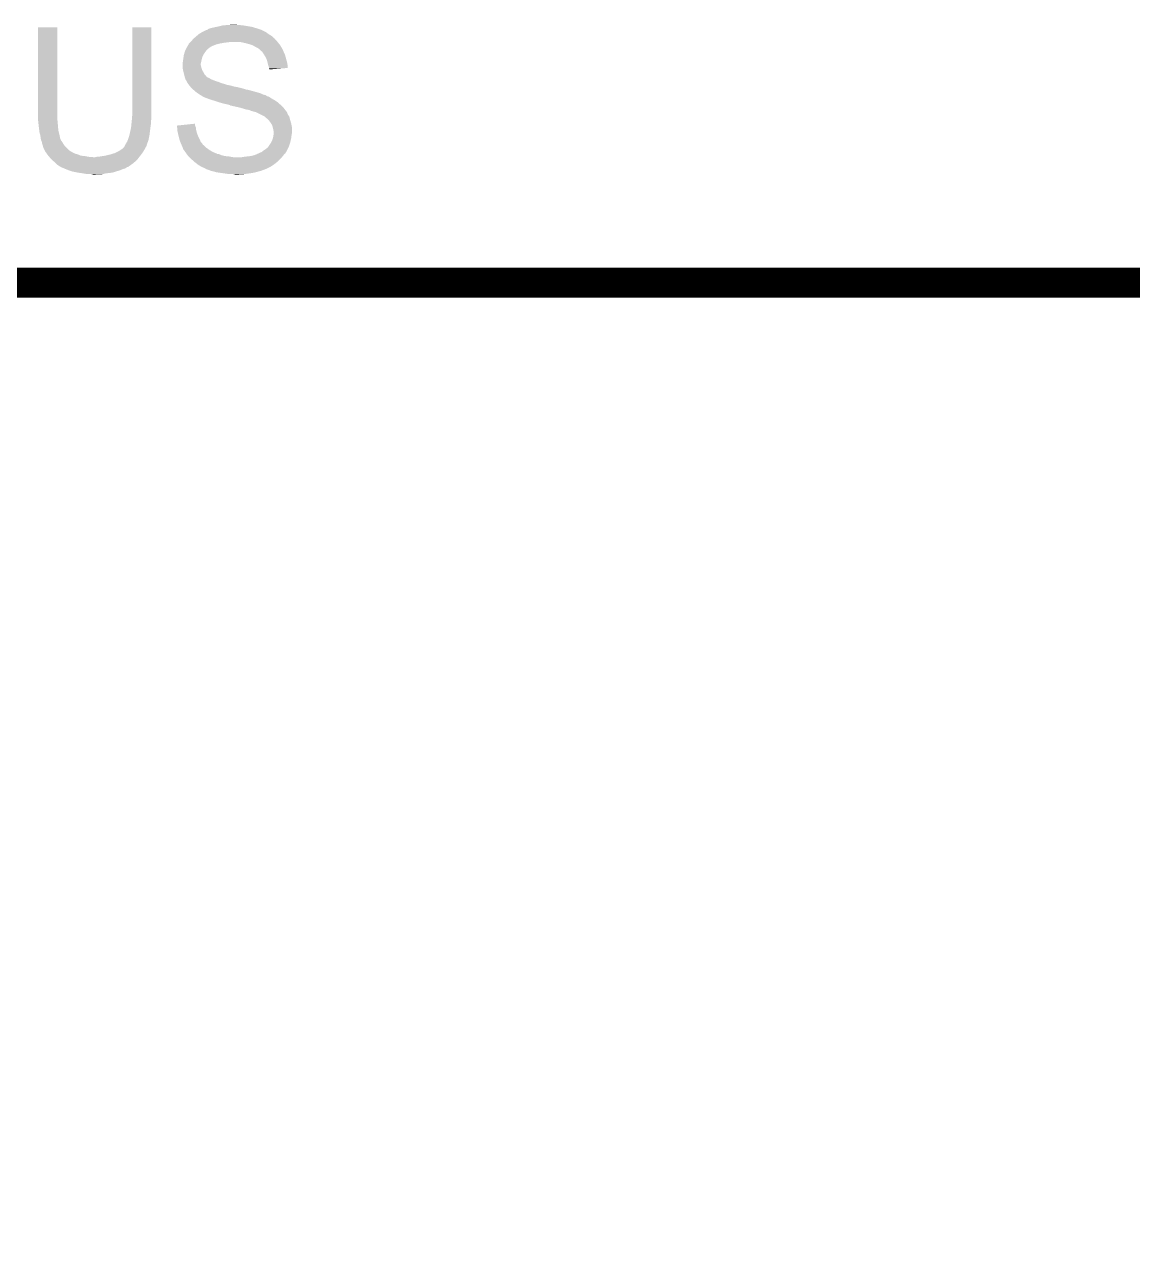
# Model space of a CAD drawing. Extents: x -4.2 to 27.1, y -3.9 to 55.1.
# Drawn here: x 3.96 to 11.43, y 46.76 to 55.06 of the extents above; entities that cross this region are included whole.
import ezdxf

# ---------------------------------------------------------------- set-up
doc = ezdxf.new("R2010")
doc.units = 0
doc.layers.add('MCP2517FD_CLICK_GKO', color=5, linetype='CONTINUOUS')
doc.layers.add('MCP2517FD_CLICK_GTO', color=14, linetype='CONTINUOUS')

msp = doc.modelspace()

# ---------------------------------------------------------------- linework, layer by layer
at = {"layer": 'MCP2517FD_CLICK_GKO', "const_width": 0.1524}
msp.add_lwpolyline([(-4.10972, 40.64), (-4.10972, 53.34), (26.99004, 53.34)], dxfattribs=at)
at = {"layer": 'MCP2517FD_CLICK_GTO', "const_width": 0.20066}
msp.add_lwpolyline([(-4.10972, 53.31714), (26.99004, 53.31714)], dxfattribs=at)
at = {"layer": 'MCP2517FD_CLICK_GTO'}
for points in [[(4.0513, 54.4322), (4.05132, 55.039238), (4.18084, 54.4322), (4.18084, 55.039238)], [(4.05132, 55.039238), (4.051322, 55.03926), (4.18084, 55.039238), (4.051322, 55.03926)], [(4.6863, 54.47538), (4.68632, 55.039238), (4.81584, 54.47538), (4.81584, 55.039238)], [(4.68632, 55.039238), (4.686322, 55.03926), (4.81584, 55.039238), (4.686322, 55.03926)], [(5.191766, 55.021486), (5.196844, 55.02656), (5.557506, 55.021486), (5.542282, 55.02656)], [(5.196844, 55.02656), (5.20446, 55.0291), (5.542282, 55.02656), (5.534662, 55.0291)], [(5.20446, 55.0291), (5.209538, 55.03164), (5.534662, 55.0291), (5.52704, 55.03164)], [(5.209538, 55.03164), (5.209542, 55.031642), (5.52704, 55.03164), (5.527034, 55.031642)], [(5.209542, 55.031642), (5.2197, 55.03418), (5.527034, 55.031642), (5.518786, 55.03418)], [(5.2197, 55.03418), (5.24256, 55.03926), (5.518786, 55.03418), (5.502278, 55.03926)], [(5.24256, 55.03926), (5.25526, 55.0418), (5.502278, 55.03926), (5.494022, 55.0418)], [(5.25526, 55.0418), (5.26796, 55.04434), (5.494022, 55.0418), (5.478782, 55.04434)], [(5.26796, 55.04434), (5.298442, 55.05196), (5.478782, 55.04434), (5.43306, 55.05196)], [(5.298442, 55.05196), (5.33146, 55.0545), (5.43306, 55.05196), (5.40512, 55.0545)], [(5.33146, 55.0545), (5.367018, 55.05704), (5.397502, 55.0545), (5.387342, 55.05704)], [(5.080002, 54.940202), (5.08508, 54.94528), (5.666738, 54.940202), (5.662226, 54.94528)], [(5.08508, 54.94528), (5.09778, 54.960522), (5.662226, 54.94528), (5.648676, 54.960522)], [(5.09778, 54.960522), (5.10074, 54.96306), (5.648676, 54.960522), (5.64642, 54.96306)], [(5.10074, 54.96306), (5.11556, 54.97576), (5.64642, 54.96306), (5.631908, 54.97576)], [(5.11556, 54.97576), (5.121364, 54.98084), (5.631908, 54.97576), (5.626102, 54.98084)], [(5.121364, 54.98084), (5.135878, 54.99354), (5.626102, 54.98084), (5.60578, 54.99354)], [(5.135878, 54.99354), (5.135882, 54.993542), (5.60578, 54.99354), (5.605778, 54.993542)], [(5.135882, 54.993542), (5.157044, 55.006238), (5.605778, 54.993542), (5.588, 55.006238)], [(5.157044, 55.006238), (5.161282, 55.00878), (5.588, 55.006238), (5.582918, 55.00878)], [(5.161282, 55.00878), (5.18363, 55.018938), (5.582918, 55.00878), (5.562604, 55.018938)], [(5.18363, 55.018938), (5.18921, 55.021474), (5.562604, 55.018938), (5.560066, 55.021474)], [(5.18921, 55.021474), (5.189224, 55.02148), (5.560066, 55.021474), (5.557524, 55.02148)], [(5.189224, 55.02148), (5.191766, 55.021486), (5.557524, 55.02148), (5.557506, 55.021486)], [(5.03504, 54.85384), (5.039612, 54.86908), (5.16636, 54.85384), (5.17652, 54.86908)], [(5.039612, 54.86908), (5.0419, 54.876702), (5.17652, 54.86908), (5.182236, 54.876702)], [(5.0419, 54.876702), (5.043026, 54.879238), (5.182236, 54.876702), (5.18414, 54.879238)], [(5.043026, 54.879238), (5.05093, 54.897018), (5.18414, 54.879238), (5.20192, 54.897018)], [(5.05093, 54.897018), (5.05206, 54.89956), (5.20192, 54.897018), (5.205308, 54.89956)], [(5.05206, 54.89956), (5.055106, 54.90464), (5.205308, 54.89956), (5.21208, 54.90464)], [(5.055106, 54.90464), (5.059678, 54.91226), (5.21208, 54.90464), (5.224778, 54.91226)], [(5.059678, 54.91226), (5.065772, 54.922418), (5.224778, 54.91226), (5.250178, 54.922418)], [(5.065772, 54.922418), (5.0673, 54.924964), (5.250178, 54.922418), (5.260358, 54.924964)], [(5.0673, 54.924964), (5.067306, 54.927506), (5.260358, 54.924964), (5.270524, 54.927506)], [(5.067306, 54.927506), (5.06984, 54.93004), (5.270524, 54.927506), (5.28066, 54.93004)], [(5.06984, 54.93004), (5.07492, 54.93512), (5.28066, 54.93004), (5.3086, 54.93512)], [(5.07492, 54.93512), (5.07746, 54.93766), (5.3086, 54.93512), (5.333998, 54.93766)], [(5.07746, 54.93766), (5.08, 54.9402), (5.333998, 54.93766), (5.344158, 54.9402)], [(5.08, 54.9402), (5.080002, 54.940202), (5.66674, 54.9402), (5.666738, 54.940202)], [(5.448302, 54.93258), (5.412738, 54.9402), (5.672666, 54.93258), (5.66674, 54.9402)], [(5.47624, 54.924958), (5.448302, 54.93258), (5.678594, 54.924958), (5.672666, 54.93258)], [(5.499098, 54.91734), (5.47624, 54.924958), (5.684518, 54.91734), (5.678594, 54.924958)], [(5.499106, 54.917336), (5.499098, 54.91734), (5.68452, 54.917336), (5.684518, 54.91734)], [(5.503544, 54.9148), (5.499106, 54.917336), (5.684542, 54.9148), (5.68452, 54.917336)], [(5.50357, 54.914786), (5.503544, 54.9148), (5.687066, 54.914786), (5.684542, 54.9148)], [(5.516882, 54.90718), (5.50357, 54.914786), (5.690872, 54.90718), (5.687066, 54.914786)], [(5.521958, 54.904642), (5.516882, 54.90718), (5.69214, 54.904642), (5.690872, 54.90718)], [(5.532118, 54.89956), (5.521958, 54.904642), (5.69519, 54.89956), (5.69214, 54.904642)], [(5.53974, 54.89448), (5.532118, 54.89956), (5.698236, 54.89448), (5.69519, 54.89956)], [(5.54228, 54.891938), (5.53974, 54.89448), (5.69976, 54.891938), (5.698236, 54.89448)], [(5.562598, 54.874162), (5.54228, 54.891938), (5.70738, 54.874162), (5.69976, 54.891938)], [(5.5626, 54.87416), (5.562598, 54.874162), (5.70738, 54.87416), (5.70738, 54.874162)], [(5.57784, 54.8513), (5.5626, 54.87416), (5.717542, 54.8513), (5.70738, 54.87416)], [(5.02666, 54.797962), (5.0292, 54.8132), (5.149708, 54.797962), (5.153094, 54.8132)], [(5.02666, 54.792878), (5.02666, 54.797962), (5.14858, 54.792878), (5.149708, 54.797962)], [(5.02666, 54.785258), (5.02666, 54.792878), (5.14858, 54.785258), (5.14858, 54.792878)], [(5.02666, 54.764942), (5.02666, 54.785258), (5.15366, 54.764942), (5.14858, 54.785258)], [(5.0292, 54.8132), (5.029562, 54.81574), (5.153094, 54.8132), (5.15366, 54.81574)], [(5.029562, 54.81574), (5.03174, 54.83098), (5.15366, 54.81574), (5.15747, 54.83098)], [(5.03174, 54.83098), (5.032374, 54.836058), (5.15747, 54.83098), (5.15874, 54.836058)], [(5.032374, 54.836058), (5.03428, 54.851302), (5.15874, 54.836058), (5.165272, 54.851302)], [(5.03428, 54.851302), (5.03504, 54.85384), (5.165272, 54.851302), (5.16636, 54.85384)], [(5.59054, 54.828442), (5.57784, 54.8513), (5.723776, 54.828442), (5.717542, 54.8513)], [(5.59816, 54.805578), (5.59054, 54.828442), (5.73001, 54.805578), (5.723776, 54.828442)], [(5.600702, 54.795418), (5.59816, 54.805578), (5.73278, 54.795418), (5.73001, 54.805578)], [(5.603242, 54.78526), (5.600702, 54.795418), (5.73362, 54.78526), (5.73278, 54.795418)], [(5.608318, 54.770022), (5.603242, 54.78526), (5.73488, 54.770022), (5.73362, 54.78526)], [(5.02666, 54.762402), (5.02666, 54.764942), (5.154508, 54.762402), (5.15366, 54.764942)], [(5.029484, 54.749698), (5.02666, 54.762402), (5.15874, 54.749698), (5.154508, 54.762402)], [(5.03174, 54.73954), (5.029484, 54.749698), (5.164836, 54.73954), (5.15874, 54.749698)], [(5.032376, 54.737), (5.03174, 54.73954), (5.16636, 54.737), (5.164836, 54.73954)], [(5.036186, 54.72176), (5.032376, 54.737), (5.173982, 54.72176), (5.16636, 54.737)], [(5.039362, 54.709054), (5.036186, 54.72176), (5.18668, 54.709054), (5.173982, 54.72176)], [(5.039998, 54.706516), (5.039362, 54.709054), (5.186688, 54.706516), (5.18668, 54.709054)], [(5.041266, 54.70144), (5.039998, 54.706516), (5.194302, 54.70144), (5.186688, 54.706516)], [(5.0419, 54.698902), (5.041266, 54.70144), (5.199378, 54.698902), (5.194302, 54.70144)], [(5.041902, 54.6989), (5.0419, 54.698902), (5.199382, 54.6989), (5.199378, 54.698902)], [(5.042918, 54.696358), (5.041902, 54.6989), (5.207004, 54.696358), (5.199382, 54.6989)], [(5.044948, 54.69128), (5.042918, 54.696358), (5.214622, 54.69128), (5.207004, 54.696358)], [(5.60832, 54.764938), (5.608318, 54.770022), (5.735298, 54.764938), (5.73488, 54.770022)], [(5.60832, 54.762406), (5.60832, 54.764938), (5.704206, 54.762406), (5.735298, 54.764938)], [(5.610854, 54.759866), (5.60832, 54.762406), (5.673016, 54.759866), (5.704206, 54.762406)], [(5.61086, 54.754804), (5.610854, 54.759866), (5.61086, 54.754804), (5.673016, 54.759866)], [(5.04698, 54.6862), (5.044948, 54.69128), (5.22478, 54.6862), (5.214622, 54.69128)], [(5.04698, 54.686198), (5.04698, 54.6862), (5.224786, 54.686198), (5.22478, 54.6862)], [(5.053076, 54.676038), (5.04698, 54.686198), (5.25018, 54.676038), (5.224786, 54.686198)], [(5.0546, 54.673498), (5.053076, 54.676038), (5.259076, 54.673498), (5.25018, 54.676038)], [(5.05587, 54.67096), (5.0546, 54.673498), (5.267962, 54.67096), (5.259076, 54.673498)], [(5.05968, 54.663342), (5.05587, 54.67096), (5.285732, 54.663342), (5.267962, 54.67096)], [(5.059684, 54.663338), (5.05968, 54.663342), (5.28574, 54.663338), (5.285732, 54.663342)], [(5.06331, 54.65826), (5.059684, 54.663338), (5.30352, 54.65826), (5.28574, 54.663338)], [(5.068752, 54.65064), (5.06331, 54.65826), (5.326382, 54.65064), (5.30352, 54.65826)], [(5.07238, 54.64556), (5.068752, 54.65064), (5.35178, 54.64556), (5.326382, 54.65064)], [(5.07238, 54.645558), (5.07238, 54.64556), (5.351788, 54.645558), (5.35178, 54.64556)], [(5.079046, 54.63794), (5.07238, 54.645558), (5.379722, 54.63794), (5.351788, 54.645558)], [(5.079048, 54.637938), (5.079046, 54.63794), (5.382264, 54.637938), (5.379722, 54.63794)], [(5.08127, 54.6354), (5.079048, 54.637938), (5.387344, 54.6354), (5.382264, 54.637938)], [(5.08127, 54.635398), (5.08127, 54.6354), (5.397502, 54.635398), (5.387344, 54.6354)], [(5.083492, 54.63286), (5.08127, 54.635398), (5.405122, 54.63286), (5.397502, 54.635398)], [(5.085714, 54.63032), (5.083492, 54.63286), (5.41782, 54.63032), (5.405122, 54.63286)], [(5.090158, 54.62524), (5.085714, 54.63032), (5.4356, 54.62524), (5.41782, 54.63032)], [(5.096086, 54.62016), (5.090158, 54.62524), (5.45084, 54.62016), (5.4356, 54.62524)], [(5.09905, 54.61762), (5.096086, 54.62016), (5.46608, 54.61762), (5.45084, 54.62016)], [(5.10794, 54.61), (5.09905, 54.61762), (5.494656, 54.61), (5.46608, 54.61762)], [(5.110988, 54.60746), (5.10794, 54.61), (5.50418, 54.60746), (5.494656, 54.61)], [(5.12318, 54.5973), (5.110988, 54.60746), (5.53974, 54.5973), (5.50418, 54.60746)], [(5.1308, 54.59222), (5.12318, 54.5973), (5.55498, 54.59222), (5.53974, 54.5973)], [(5.13842, 54.587138), (5.1308, 54.59222), (5.565146, 54.587138), (5.55498, 54.59222)], [(5.142652, 54.5846), (5.13842, 54.587138), (5.570222, 54.5846), (5.565146, 54.587138)], [(5.146892, 54.582058), (5.142652, 54.5846), (5.585464, 54.582058), (5.570222, 54.5846)], [(5.151122, 54.57952), (5.146892, 54.582058), (5.58885, 54.57952), (5.585464, 54.582058)], [(5.15874, 54.57444), (5.151122, 54.57952), (5.595624, 54.57444), (5.58885, 54.57952)], [(5.158744, 54.574438), (5.15874, 54.57444), (5.600704, 54.574438), (5.595624, 54.57444)], [(5.16128, 54.571904), (5.158744, 54.574438), (5.605772, 54.571904), (5.600704, 54.574438)], [(5.167644, 54.569358), (5.16128, 54.571904), (5.610862, 54.569358), (5.605772, 54.571904)], [(5.18668, 54.56174), (5.167644, 54.569358), (5.622292, 54.56174), (5.610862, 54.569358)], [(5.19366, 54.559202), (5.18668, 54.56174), (5.626098, 54.559202), (5.622292, 54.56174)], [(5.21462, 54.551578), (5.19366, 54.559202), (5.63944, 54.551578), (5.626098, 54.559202)], [(5.222872, 54.54904), (5.21462, 54.551578), (5.64388, 54.54904), (5.63944, 54.551578)], [(5.24764, 54.54142), (5.222872, 54.54904), (5.655312, 54.54142), (5.64388, 54.54904)], [(5.2705, 54.5338), (5.24764, 54.54142), (5.666742, 54.5338), (5.655312, 54.54142)], [(5.27812, 54.53126), (5.2705, 54.5338), (5.669646, 54.53126), (5.666742, 54.5338)], [(5.30606, 54.52364), (5.27812, 54.53126), (5.678354, 54.52364), (5.669646, 54.53126)], [(4.6863, 54.442358), (4.6863, 54.47538), (4.81584, 54.442358), (4.81584, 54.47538)], [(5.31876, 54.5211), (5.30606, 54.52364), (5.681258, 54.5211), (5.678354, 54.52364)], [(5.339066, 54.516022), (5.31876, 54.5211), (5.68706, 54.516022), (5.681258, 54.5211)], [(5.33908, 54.516018), (5.339066, 54.516022), (5.687064, 54.516018), (5.68706, 54.516022)], [(5.346696, 54.51348), (5.33908, 54.516018), (5.689602, 54.51348), (5.687064, 54.516018)], [(5.349234, 54.510946), (5.346696, 54.51348), (5.692136, 54.510946), (5.689602, 54.51348)], [(5.351778, 54.51094), (5.349234, 54.510946), (5.692142, 54.51094), (5.692136, 54.510946)], [(5.3975, 54.50078), (5.351778, 54.51094), (5.7023, 54.50078), (5.692142, 54.51094)], [(5.41782, 54.4957), (5.3975, 54.50078), (5.70738, 54.4957), (5.7023, 54.50078)], [(5.417828, 54.495698), (5.41782, 54.4957), (5.70738, 54.495698), (5.70738, 54.4957)], [(5.4356, 54.49062), (5.417828, 54.495698), (5.71119, 54.49062), (5.70738, 54.495698)], [(5.450838, 54.485542), (5.4356, 54.49062), (5.715, 54.485542), (5.71119, 54.49062)], [(5.46608, 54.483), (5.450838, 54.485542), (5.716906, 54.483), (5.715, 54.485542)], [(5.478778, 54.48046), (5.46608, 54.483), (5.718812, 54.48046), (5.716906, 54.483)], [(5.488938, 54.47538), (5.478778, 54.48046), (5.722622, 54.47538), (5.718812, 54.48046)], [(5.499098, 54.472842), (5.488938, 54.47538), (5.72516, 54.472842), (5.722622, 54.47538)], [(5.499102, 54.47284), (5.499098, 54.472842), (5.72516, 54.47284), (5.72516, 54.472842)], [(5.504178, 54.470302), (5.499102, 54.47284), (5.726852, 54.470302), (5.72516, 54.47284)], [(5.516878, 54.46776), (5.504178, 54.470302), (5.728548, 54.46776), (5.726852, 54.470302)], [(5.524498, 54.46522), (5.516878, 54.46776), (5.73024, 54.46522), (5.728548, 54.46776)], [(5.549904, 54.452518), (5.524498, 54.46522), (5.735322, 54.452518), (5.73024, 54.46522)], [(5.580376, 54.437282), (5.549904, 54.452518), (5.74548, 54.437282), (5.735322, 54.452518)], [(4.0513, 54.419498), (4.0513, 54.4322), (4.181996, 54.419498), (4.18084, 54.4322)], [(4.052824, 54.40426), (4.0513, 54.419498), (4.18338, 54.40426), (4.181996, 54.419498)], [(4.05384, 54.3941), (4.052824, 54.40426), (4.184228, 54.3941), (4.18338, 54.40426)], [(4.05638, 54.37124), (4.05384, 54.3941), (4.186132, 54.37124), (4.184228, 54.3941)], [(4.059874, 54.3433), (4.05638, 54.37124), (4.18846, 54.3433), (4.186132, 54.37124)], [(4.676986, 54.35346), (4.67868, 54.361082), (4.80822, 54.35346), (4.809236, 54.361082)], [(4.67868, 54.361082), (4.681726, 54.39156), (4.809236, 54.361082), (4.8133, 54.39156)], [(4.681726, 54.39156), (4.68325, 54.406798), (4.8133, 54.39156), (4.8133, 54.406798)], [(4.68325, 54.406798), (4.68376, 54.41188), (4.8133, 54.406798), (4.814024, 54.41188)], [(4.68376, 54.41188), (4.684818, 54.42458), (4.814024, 54.41188), (4.81584, 54.42458)], [(4.684818, 54.42458), (4.6863, 54.442358), (4.81584, 54.42458), (4.81584, 54.442358)], [(4.98858, 54.37632), (5.11048, 54.388996), (5.110482, 54.37632), (5.11048, 54.388996)], [(4.988582, 54.376316), (4.98858, 54.37632), (5.110482, 54.376316), (5.110482, 54.37632)], [(4.989482, 54.363616), (4.988582, 54.376316), (5.11556, 54.363616), (5.110482, 54.376316)], [(4.990922, 54.343298), (4.989482, 54.363616), (5.1181, 54.343298), (5.11556, 54.363616)], [(5.580382, 54.437278), (5.580376, 54.437282), (5.745482, 54.437278), (5.74548, 54.437282)], [(5.59054, 54.427122), (5.580382, 54.437278), (5.748022, 54.427122), (5.745482, 54.437278)], [(5.600698, 54.4195), (5.59054, 54.427122), (5.749926, 54.4195), (5.748022, 54.427122)], [(5.603238, 54.416962), (5.600698, 54.4195), (5.75056, 54.416962), (5.749926, 54.4195)], [(5.610854, 54.409346), (5.603238, 54.416962), (5.752846, 54.409346), (5.75056, 54.416962)], [(5.61086, 54.406806), (5.610854, 54.409346), (5.753608, 54.406806), (5.752846, 54.409346)], [(5.62102, 54.3941), (5.61086, 54.406806), (5.75742, 54.3941), (5.753608, 54.406806)], [(5.622544, 54.391562), (5.62102, 54.3941), (5.75818, 54.391562), (5.75742, 54.3941)], [(5.62864, 54.381402), (5.622544, 54.391562), (5.760212, 54.381402), (5.75818, 54.391562)], [(5.63372, 54.366158), (5.62864, 54.381402), (5.76326, 54.366158), (5.760212, 54.381402)], [(5.63626, 54.356), (5.63372, 54.366158), (5.76326, 54.356), (5.76326, 54.366158)], [(4.06146, 54.330602), (4.059874, 54.3433), (4.191636, 54.330602), (4.18846, 54.3433)], [(4.06654, 54.312822), (4.06146, 54.330602), (4.19608, 54.312822), (4.191636, 54.330602)], [(4.066542, 54.31282), (4.06654, 54.312822), (4.19608, 54.31282), (4.19608, 54.312822)], [(4.06908, 54.29504), (4.066542, 54.31282), (4.19964, 54.29504), (4.19608, 54.31282)], [(4.070352, 54.287416), (4.06908, 54.29504), (4.201164, 54.287416), (4.19964, 54.29504)], [(4.070776, 54.284876), (4.070352, 54.287416), (4.2037, 54.284876), (4.201164, 54.287416)], [(4.07162, 54.279802), (4.070776, 54.284876), (4.205394, 54.279802), (4.2037, 54.284876)], [(4.072638, 54.277258), (4.07162, 54.279802), (4.206242, 54.277258), (4.205394, 54.279802)], [(4.655312, 54.274718), (4.65836, 54.282338), (4.795518, 54.274718), (4.797042, 54.282338)], [(4.65836, 54.282338), (4.66344, 54.29758), (4.797042, 54.282338), (4.80009, 54.29758)], [(4.66344, 54.29758), (4.667794, 54.312822), (4.80009, 54.29758), (4.80314, 54.312822)], [(4.667794, 54.312822), (4.66852, 54.315358), (4.80314, 54.312822), (4.803456, 54.315358)], [(4.66852, 54.315358), (4.676986, 54.35346), (4.803456, 54.315358), (4.80822, 54.35346)], [(4.9911, 54.34076), (4.990922, 54.343298), (5.118826, 54.34076), (5.1181, 54.343298)], [(4.994618, 54.32552), (4.9911, 54.34076), (5.12318, 54.32552), (5.118826, 54.34076)], [(4.99872, 54.30774), (4.994618, 54.32552), (5.129848, 54.30774), (5.12318, 54.32552)], [(4.999356, 54.3052), (4.99872, 54.30774), (5.1308, 54.3052), (5.129848, 54.30774)], [(5.004436, 54.28488), (4.999356, 54.3052), (5.14096, 54.28488), (5.1308, 54.3052)], [(5.00634, 54.277262), (5.004436, 54.28488), (5.144226, 54.277262), (5.14096, 54.28488)], [(5.62483, 54.267102), (5.63118, 54.279802), (5.7531, 54.267102), (5.755922, 54.279802)], [(5.63118, 54.279802), (5.634566, 54.289962), (5.755922, 54.279802), (5.75818, 54.289962)], [(5.634566, 54.289962), (5.63626, 54.29504), (5.75818, 54.289962), (5.758814, 54.29504)], [(5.6388, 54.343302), (5.63626, 54.356), (5.76326, 54.343302), (5.76326, 54.356)], [(5.63626, 54.29504), (5.6388, 54.31028), (5.758814, 54.29504), (5.76072, 54.31028)], [(5.641338, 54.335682), (5.6388, 54.343302), (5.76326, 54.335682), (5.76326, 54.343302)], [(5.6388, 54.31028), (5.640976, 54.325518), (5.76072, 54.31028), (5.76326, 54.325518)], [(5.640976, 54.325518), (5.64134, 54.328062), (5.76326, 54.325518), (5.76326, 54.328062)], [(5.64134, 54.328062), (5.641338, 54.335682), (5.76326, 54.328062), (5.76326, 54.335682)], [(4.076698, 54.267102), (4.072638, 54.277258), (4.21386, 54.267102), (4.206242, 54.277258)], [(4.0767, 54.267098), (4.076698, 54.267102), (4.213862, 54.267098), (4.21386, 54.267102)], [(4.07924, 54.254402), (4.0767, 54.267098), (4.221478, 54.254402), (4.213862, 54.267098)], [(4.079242, 54.2544), (4.07924, 54.254402), (4.221478, 54.2544), (4.221478, 54.254402)], [(4.084318, 54.239162), (4.079242, 54.2544), (4.23164, 54.239162), (4.221478, 54.2544)], [(4.08432, 54.239158), (4.084318, 54.239162), (4.231642, 54.239158), (4.23164, 54.239162)], [(4.08432, 54.234086), (4.08432, 54.239158), (4.236716, 54.234086), (4.231642, 54.239158)], [(4.086854, 54.231546), (4.08432, 54.234086), (4.239256, 54.231546), (4.236716, 54.234086)], [(4.08686, 54.229004), (4.086854, 54.231546), (4.241798, 54.229004), (4.239256, 54.231546)], [(4.097022, 54.20868), (4.08686, 54.229004), (4.262122, 54.20868), (4.241798, 54.229004)], [(4.1021, 54.198522), (4.097022, 54.20868), (4.278378, 54.198522), (4.262122, 54.20868)], [(4.10395, 54.19598), (4.1021, 54.198522), (4.282444, 54.19598), (4.278378, 54.198522)], [(4.103952, 54.195976), (4.10395, 54.19598), (4.284986, 54.195976), (4.282444, 54.19598)], [(4.107644, 54.1909), (4.103952, 54.195976), (4.2926, 54.1909), (4.284986, 54.195976)], [(4.56946, 54.1909), (4.599942, 54.206142), (4.75488, 54.1909), (4.764404, 54.206142)], [(4.599942, 54.206142), (4.607562, 54.211222), (4.764404, 54.206142), (4.76758, 54.211222)], [(4.607562, 54.211222), (4.61518, 54.2163), (4.76758, 54.211222), (4.770118, 54.2163)], [(4.61518, 54.2163), (4.62788, 54.226468), (4.770118, 54.2163), (4.775202, 54.226468)], [(4.62788, 54.226468), (4.627902, 54.229), (4.775202, 54.226468), (4.776468, 54.229)], [(4.627902, 54.229), (4.630426, 54.229014), (4.776468, 54.229), (4.776476, 54.229014)], [(4.630426, 54.229014), (4.631686, 54.231536), (4.776476, 54.229014), (4.777738, 54.231536)], [(4.631686, 54.231536), (4.634226, 54.236614), (4.777738, 54.231536), (4.782814, 54.236614)], [(4.634226, 54.236614), (4.635498, 54.239158), (4.782814, 54.236614), (4.78282, 54.239158)], [(4.635498, 54.239158), (4.640582, 54.249322), (4.78282, 54.239158), (4.785722, 54.249322)], [(4.640582, 54.249322), (4.64566, 54.256938), (4.785722, 54.249322), (4.787896, 54.256938)], [(4.64566, 54.25694), (4.65328, 54.269638), (4.787898, 54.25694), (4.79334, 54.269638)], [(4.64566, 54.256938), (4.64566, 54.25694), (4.787896, 54.256938), (4.787898, 54.25694)], [(4.65328, 54.269638), (4.655312, 54.274718), (4.79334, 54.269638), (4.795518, 54.274718)], [(5.010406, 54.2671), (5.00634, 54.277262), (5.148582, 54.2671), (5.144226, 54.277262)], [(5.013454, 54.259476), (5.010406, 54.2671), (5.156202, 54.259476), (5.148582, 54.2671)], [(5.0165, 54.25186), (5.013454, 54.259476), (5.160014, 54.25186), (5.156202, 54.259476)], [(5.01763, 54.249318), (5.0165, 54.25186), (5.161284, 54.249318), (5.160014, 54.25186)], [(5.022144, 54.23916), (5.01763, 54.249318), (5.17398, 54.23916), (5.161284, 54.249318)], [(5.02666, 54.228998), (5.022144, 54.23916), (5.184142, 54.228998), (5.17398, 54.23916)], [(5.027508, 54.22646), (5.02666, 54.228998), (5.18668, 54.22646), (5.184142, 54.228998)], [(5.03174, 54.213764), (5.027508, 54.22646), (5.204456, 54.213764), (5.18668, 54.22646)], [(5.031744, 54.21376), (5.03174, 54.213764), (5.20446, 54.21376), (5.204456, 54.213764)], [(5.036818, 54.20868), (5.031744, 54.21376), (5.21259, 54.20868), (5.20446, 54.21376)], [(5.039358, 54.203604), (5.036818, 54.20868), (5.220712, 54.203604), (5.21259, 54.20868)], [(5.041898, 54.20106), (5.039358, 54.203604), (5.224782, 54.20106), (5.220712, 54.203604)], [(5.04929, 54.190898), (5.041898, 54.20106), (5.24764, 54.190898), (5.224782, 54.20106)], [(5.54736, 54.19344), (5.56006, 54.198522), (5.721468, 54.19344), (5.724238, 54.198522)], [(5.56006, 54.198522), (5.57276, 54.20868), (5.724238, 54.198522), (5.729778, 54.20868)], [(5.57276, 54.20868), (5.588, 54.21884), (5.729778, 54.20868), (5.73532, 54.21884)], [(5.588, 54.21884), (5.600702, 54.229002), (5.73532, 54.21884), (5.739836, 54.229002)], [(5.600702, 54.229002), (5.609166, 54.241698), (5.739836, 54.229002), (5.74548, 54.241698)], [(5.609166, 54.241698), (5.610862, 54.244242), (5.74548, 54.241698), (5.746242, 54.244242)], [(5.610862, 54.244242), (5.613402, 54.246784), (5.746242, 54.244242), (5.747004, 54.246784)], [(5.613402, 54.246784), (5.615942, 54.251862), (5.747004, 54.246784), (5.748528, 54.251862)], [(5.615942, 54.251862), (5.62102, 54.259482), (5.748528, 54.251862), (5.750814, 54.259482)], [(5.62102, 54.259482), (5.62483, 54.267102), (5.750814, 54.259482), (5.7531, 54.267102)], [(4.11134, 54.185818), (4.107644, 54.1909), (4.3053, 54.185818), (4.2926, 54.1909)], [(4.115032, 54.18074), (4.11134, 54.185818), (4.323082, 54.18074), (4.3053, 54.185818)], [(4.120574, 54.17312), (4.115032, 54.18074), (4.340864, 54.17312), (4.323082, 54.18074)], [(4.122422, 54.17058), (4.120574, 54.17312), (4.36626, 54.17058), (4.340864, 54.17312)], [(4.122422, 54.170578), (4.122422, 54.17058), (4.366272, 54.170578), (4.36626, 54.17058)], [(4.126936, 54.1655), (4.122422, 54.170578), (4.394198, 54.1655), (4.366272, 54.170578)], [(4.129194, 54.16296), (4.126936, 54.1655), (4.424678, 54.16296), (4.394198, 54.1655)], [(4.14274, 54.14772), (4.129194, 54.16296), (4.721294, 54.14772), (4.733148, 54.16296)], [(4.145644, 54.14518), (4.14274, 54.14772), (4.71932, 54.14518), (4.721294, 54.14772)], [(4.16306, 54.12994), (4.145644, 54.14518), (4.702386, 54.12994), (4.71932, 54.14518)], [(4.17068, 54.12232), (4.16306, 54.12994), (4.69392, 54.12232), (4.702386, 54.12994)], [(4.180838, 54.112162), (4.17068, 54.12232), (4.679246, 54.112162), (4.69392, 54.12232)], [(4.196078, 54.102002), (4.180838, 54.112162), (4.664572, 54.102002), (4.679246, 54.112162)], [(4.437382, 54.16296), (4.447542, 54.1655), (4.733148, 54.16296), (4.735124, 54.1655)], [(4.457702, 54.1655), (4.4704, 54.16804), (4.735124, 54.1655), (4.7371, 54.16804)], [(4.4704, 54.16804), (4.50342, 54.17312), (4.7371, 54.16804), (4.74105, 54.17312)], [(4.50342, 54.17312), (4.536438, 54.18074), (4.74105, 54.17312), (4.746976, 54.18074)], [(4.536438, 54.18074), (4.56946, 54.1909), (4.746976, 54.18074), (4.75488, 54.1909)], [(5.051136, 54.18836), (5.04929, 54.190898), (5.250186, 54.18836), (5.24764, 54.190898)], [(5.051142, 54.188354), (5.051136, 54.18836), (5.255266, 54.188354), (5.250186, 54.18836)], [(5.052986, 54.185818), (5.051142, 54.188354), (5.257804, 54.185818), (5.255266, 54.188354)], [(5.054834, 54.183278), (5.052986, 54.185818), (5.273042, 54.183278), (5.257804, 54.185818)], [(5.060374, 54.17566), (5.054834, 54.183278), (5.290822, 54.17566), (5.273042, 54.183278)], [(5.06222, 54.173122), (5.060374, 54.17566), (5.302244, 54.173122), (5.290822, 54.17566)], [(5.064762, 54.17058), (5.06222, 54.173122), (5.313682, 54.17058), (5.302244, 54.173122)], [(5.067302, 54.16804), (5.064762, 54.17058), (5.33908, 54.16804), (5.313682, 54.17058)], [(5.072382, 54.16296), (5.067302, 54.16804), (5.367022, 54.16296), (5.33908, 54.16804)], [(5.08254, 54.152802), (5.072382, 54.16296), (5.687062, 54.152802), (5.695526, 54.16296)], [(5.08508, 54.15026), (5.08254, 54.152802), (5.684518, 54.15026), (5.687062, 54.152802)], [(5.102226, 54.13502), (5.08508, 54.15026), (5.669278, 54.13502), (5.684518, 54.15026)], [(5.10794, 54.12994), (5.102226, 54.13502), (5.662746, 54.12994), (5.669278, 54.13502)], [(5.12427, 54.11724), (5.10794, 54.12994), (5.64642, 54.11724), (5.662746, 54.12994)], [(5.1308, 54.11216), (5.12427, 54.11724), (5.639162, 54.11216), (5.64642, 54.11724)], [(5.15112, 54.099462), (5.1308, 54.11216), (5.62102, 54.099462), (5.639162, 54.11216)], [(5.425442, 54.16296), (5.44068, 54.1655), (5.695526, 54.16296), (5.697642, 54.1655)], [(5.44068, 54.1655), (5.461, 54.16804), (5.697642, 54.1655), (5.69976, 54.16804)], [(5.461, 54.16804), (5.48386, 54.17058), (5.69976, 54.16804), (5.70179, 54.17058)], [(5.48386, 54.17058), (5.506722, 54.175662), (5.70179, 54.17058), (5.705856, 54.175662)], [(5.506722, 54.175662), (5.520252, 54.180738), (5.705856, 54.175662), (5.709918, 54.180738)], [(5.520252, 54.180738), (5.52704, 54.183284), (5.709918, 54.180738), (5.712464, 54.183284)], [(5.52704, 54.183284), (5.529584, 54.18582), (5.712464, 54.183284), (5.715, 54.18582)], [(5.529584, 54.18582), (5.537182, 54.188354), (5.715, 54.18582), (5.717534, 54.188354)], [(5.537182, 54.188354), (5.5372, 54.18836), (5.717534, 54.188354), (5.720058, 54.18836)], [(5.5372, 54.18836), (5.542268, 54.190894), (5.720058, 54.18836), (5.72008, 54.190894)], [(5.542268, 54.190894), (5.54736, 54.19344), (5.72008, 54.190894), (5.721468, 54.19344)], [(4.201166, 54.099458), (4.196078, 54.102002), (4.660898, 54.099458), (4.664572, 54.102002)], [(4.206236, 54.096922), (4.201166, 54.099458), (4.658356, 54.096922), (4.660898, 54.099458)], [(4.20624, 54.09692), (4.206236, 54.096922), (4.658354, 54.09692), (4.658356, 54.096922)], [(4.206244, 54.096916), (4.20624, 54.09692), (4.653274, 54.096916), (4.658354, 54.09692)], [(4.208774, 54.094386), (4.206244, 54.096916), (4.649478, 54.094386), (4.653274, 54.096916)], [(4.211316, 54.09438), (4.208774, 54.094386), (4.64947, 54.09438), (4.649478, 54.094386)], [(4.229104, 54.086758), (4.211316, 54.09438), (4.638038, 54.086758), (4.64947, 54.09438)], [(4.235032, 54.084218), (4.229104, 54.086758), (4.627878, 54.084218), (4.638038, 54.086758)], [(4.246882, 54.07914), (4.235032, 54.084218), (4.615182, 54.07914), (4.627878, 54.084218)], [(4.261114, 54.074058), (4.246882, 54.07914), (4.60248, 54.074058), (4.615182, 54.07914)], [(4.275334, 54.06898), (4.261114, 54.074058), (4.5847, 54.06898), (4.60248, 54.074058)], [(4.28244, 54.066442), (4.275334, 54.06898), (4.577086, 54.066442), (4.5847, 54.06898)], [(4.295148, 54.0639), (4.28244, 54.066442), (4.56946, 54.0639), (4.577086, 54.066442)], [(4.320542, 54.05882), (4.295148, 54.0639), (4.551678, 54.05882), (4.56946, 54.0639)], [(4.338322, 54.05628), (4.320542, 54.05882), (4.52882, 54.05628), (4.551678, 54.05882)], [(4.3561, 54.05374), (4.338322, 54.05628), (4.508502, 54.05374), (4.52882, 54.05628)], [(4.386578, 54.04866), (4.3561, 54.05374), (4.485638, 54.04866), (4.508502, 54.05374)], [(4.422138, 54.04612), (4.411978, 54.04866), (4.43484, 54.04612), (4.485638, 54.04866)], [(5.151126, 54.09946), (5.15112, 54.099462), (5.621018, 54.09946), (5.62102, 54.099462)], [(5.1689, 54.09184), (5.151126, 54.09946), (5.605776, 54.09184), (5.621018, 54.09946)], [(5.179056, 54.086762), (5.1689, 54.09184), (5.59562, 54.086762), (5.605776, 54.09184)], [(5.181598, 54.084224), (5.179056, 54.086762), (5.590544, 54.084224), (5.59562, 54.086762)], [(5.18161, 54.08422), (5.181598, 54.084224), (5.590536, 54.08422), (5.590544, 54.084224)], [(5.181616, 54.084218), (5.18161, 54.08422), (5.587996, 54.084218), (5.590536, 54.08422)], [(5.195836, 54.079138), (5.181616, 54.084218), (5.577838, 54.079138), (5.587996, 54.084218)], [(5.20294, 54.0766), (5.195836, 54.079138), (5.567678, 54.0766), (5.577838, 54.079138)], [(5.21716, 54.07152), (5.20294, 54.0766), (5.55752, 54.07152), (5.567678, 54.0766)], [(5.217168, 54.071518), (5.21716, 54.07152), (5.557518, 54.071518), (5.55752, 54.07152)], [(5.23621, 54.06644), (5.217168, 54.071518), (5.5372, 54.06644), (5.557518, 54.071518)], [(5.255258, 54.06136), (5.23621, 54.06644), (5.518572, 54.06136), (5.5372, 54.06644)], [(5.27304, 54.05882), (5.255258, 54.06136), (5.50926, 54.05882), (5.518572, 54.06136)], [(5.3086, 54.05374), (5.27304, 54.05882), (5.47624, 54.05374), (5.50926, 54.05882)], [(5.32638, 54.0512), (5.3086, 54.05374), (5.45846, 54.0512), (5.47624, 54.05374)], [(5.341618, 54.04866), (5.32638, 54.0512), (5.44068, 54.04866), (5.45846, 54.0512)], [(5.379718, 54.04612), (5.369558, 54.04866), (5.402582, 54.04612), (5.44068, 54.04866)]]:
    msp.add_solid(points, dxfattribs=at)

doc.saveas('drawing.dxf')
